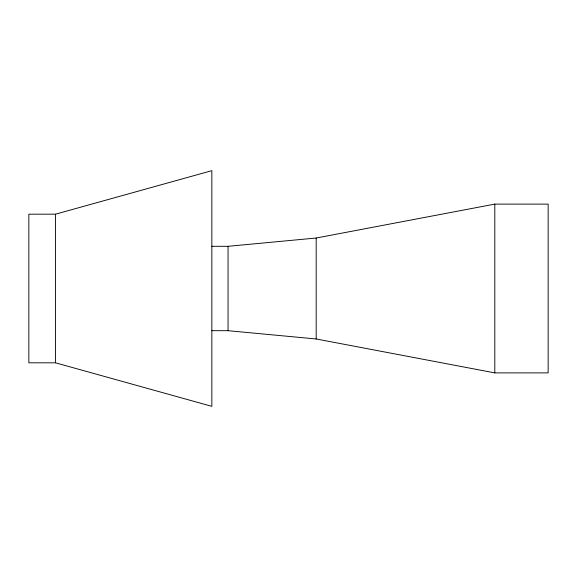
<?xml version="1.0" encoding="UTF-8"?>
<svg xmlns="http://www.w3.org/2000/svg" width="577" height="577" viewBox="0 0 577 577"><rect width="100%" height="100%" fill="white"/><g stroke="black" fill="none" stroke-linecap="round" stroke-linejoin="round"><path stroke-width="0.87" d="M55.522 214.182L211.846 170.662L211.846 406.338L55.522 362.818L28.85 362.818L28.85 214.182L55.522 214.182L55.522 362.818M211.882 246.307L228.052 246.307L316.189 238.02L494.799 204.114L548.15 204.114L548.15 372.886L494.799 372.886L316.189 338.98L228.052 330.693L211.882 330.693M494.799 204.114L494.799 372.886M316.189 238.02L316.189 338.98M228.052 246.307L228.052 330.693"/></g></svg>
